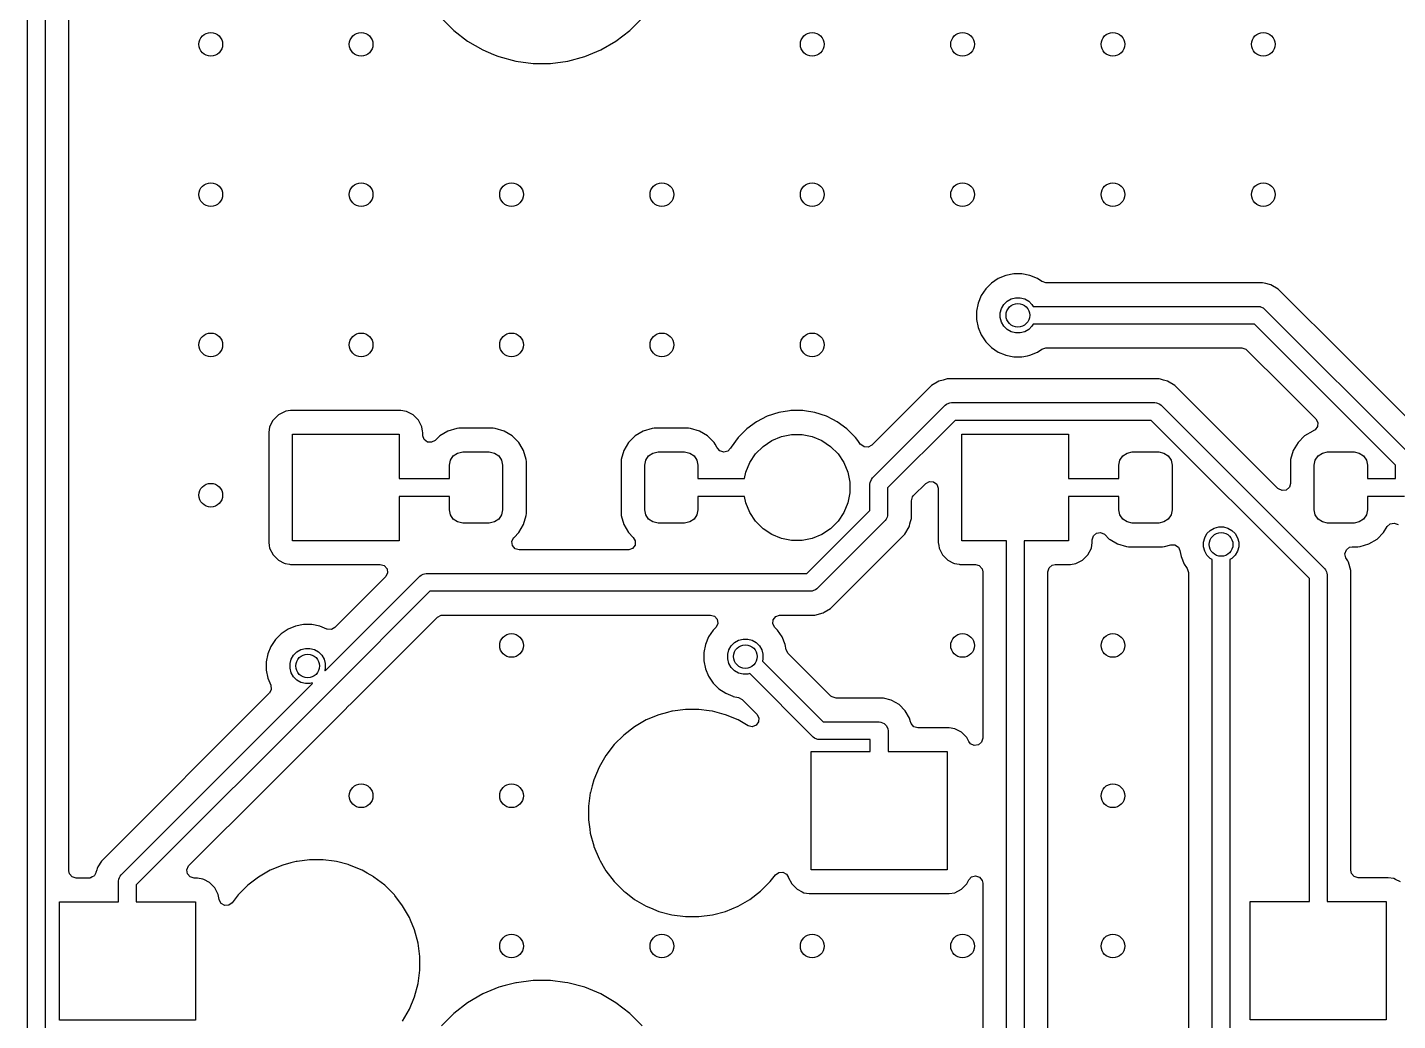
# Model space of a CAD drawing. Extents: x 2.6 to 14.2, y -9.4 to -3.8.
# Drawn here: x 12.661 to 13.573, y -5.68 to -5.019 of the extents above; entities that cross this region are included whole.
import ezdxf

# ---------------------------------------------------------------- set-up
doc = ezdxf.new("R2010")
doc.units = 0
doc.header["$MEASUREMENT"] = 0
doc.layers.add('BLACK', color=7, linetype='CONTINUOUS')

msp = doc.modelspace()

# ---------------------------------------------------------------- linework, layer by layer
at = {"layer": 'BLACK', "linetype": 'CONTINUOUS'}
for p, q in [((12.66126, -6.61559), (12.66126, -4.67457)), ((12.67307, -4.67701), (12.67307, -6.61314)), ((12.68883, -5.58046), (12.68883, -4.9131)), ((12.93661, -5.0132), (12.94482, -5.02141)), ((13.06191, -5.02141), (13.07013, -5.0132)), ((12.94482, -5.02141), (12.94483, -5.02141)), ((12.94483, -5.02141), (12.95404, -5.02848)), ((12.95404, -5.02848), (12.9641, -5.03429)), ((13.04264, -5.03429), (13.0527, -5.02848)), ((13.0527, -5.02848), (13.06191, -5.02141)), ((12.9641, -5.03429), (12.9641, -5.03429)), ((12.9641, -5.03429), (12.9641, -5.03429)), ((12.9641, -5.03429), (12.97118, -5.03722)), ((12.97118, -5.03722), (12.97409, -5.03843)), ((12.97409, -5.03843), (12.97483, -5.03873)), ((12.97483, -5.03873), (12.98605, -5.04174)), ((13.02069, -5.04174), (13.03191, -5.03873)), ((13.03191, -5.03873), (13.04264, -5.03429)), ((12.98605, -5.04174), (12.99756, -5.04326)), ((12.99756, -5.04326), (12.99756, -5.04326)), ((12.99756, -5.04326), (13.00918, -5.04326)), ((13.00918, -5.04326), (13.02069, -5.04174)), ((13.00918, -5.04326), (13.00918, -5.04326)), ((13.31198, -5.18433), (13.30696, -5.18641)), ((13.3173, -5.18327), (13.31198, -5.18433)), ((13.31198, -5.18433), (13.31198, -5.18433)), ((13.32274, -5.18327), (13.3173, -5.18327)), ((13.3173, -5.18327), (13.3173, -5.18327)), ((13.32806, -5.18433), (13.32274, -5.18327)), ((13.32274, -5.18327), (13.32274, -5.18327)), ((13.33308, -5.18641), (13.32806, -5.18433)), ((13.32806, -5.18433), (13.32806, -5.18433)), ((13.2986, -5.19327), (13.29558, -5.19778)), ((13.30244, -5.18942), (13.2986, -5.19327)), ((13.2986, -5.19327), (13.2986, -5.19327)), ((13.30696, -5.18641), (13.30244, -5.18942)), ((13.30244, -5.18942), (13.30244, -5.18942)), ((13.30696, -5.18641), (13.30696, -5.18641)), ((13.33599, -5.18835), (13.33308, -5.18641)), ((13.33308, -5.18641), (13.33308, -5.18641)), ((13.33607, -5.1884), (13.33599, -5.18835)), ((13.3387, -5.18917), (13.33607, -5.1884)), ((13.48275, -5.18917), (13.3387, -5.18917)), ((13.485, -5.18978), (13.48275, -5.18917)), ((13.48275, -5.18917), (13.48275, -5.18917)), ((13.48725, -5.19038), (13.485, -5.18978)), ((13.48826, -5.19065), (13.48725, -5.19038)), ((13.48725, -5.19038), (13.48725, -5.19038)), ((13.4932, -5.1935), (13.48826, -5.19065)), ((13.48826, -5.19065), (13.48826, -5.19065)), ((13.53936, -5.23966), (13.4932, -5.1935)), ((13.2935, -5.2028), (13.29244, -5.20813)), ((13.29558, -5.19778), (13.2935, -5.2028)), ((13.2935, -5.2028), (13.2935, -5.2028)), ((13.29558, -5.19778), (13.29558, -5.19778)), ((13.31065, -5.20366), (13.31283, -5.20148)), ((13.31283, -5.20148), (13.3155, -5.19993)), ((13.3155, -5.19993), (13.31848, -5.19914)), ((13.31848, -5.19914), (13.32156, -5.19914)), ((13.32156, -5.19914), (13.32454, -5.19993)), ((13.32454, -5.19993), (13.32721, -5.20148)), ((13.32721, -5.20148), (13.32939, -5.20366)), ((13.29244, -5.20813), (13.29244, -5.20813)), ((13.29244, -5.20813), (13.29244, -5.21356)), ((13.30831, -5.2093), (13.30911, -5.20633)), ((13.30831, -5.21239), (13.30831, -5.2093)), ((13.30911, -5.21537), (13.30831, -5.21239)), ((13.30911, -5.20633), (13.31065, -5.20366)), ((13.32939, -5.20366), (13.33013, -5.20494)), ((13.33013, -5.20494), (13.47989, -5.20494)), ((13.47989, -5.20494), (13.48105, -5.20505)), ((13.48105, -5.20505), (13.48128, -5.20515)), ((13.48128, -5.20515), (13.48317, -5.20594)), ((13.48317, -5.20594), (13.48407, -5.20667)), ((13.48407, -5.20667), (13.58131, -5.30391)), ((13.29244, -5.21356), (13.29244, -5.21356)), ((13.29244, -5.21356), (13.29244, -5.21356)), ((13.29244, -5.21356), (13.2935, -5.21889)), ((13.2935, -5.21889), (13.2935, -5.21889)), ((13.2935, -5.21889), (13.29558, -5.22391)), ((13.31065, -5.21804), (13.30911, -5.21537)), ((13.31283, -5.22022), (13.31065, -5.21804)), ((13.3155, -5.22176), (13.31283, -5.22022)), ((13.32721, -5.22022), (13.32454, -5.22176)), ((13.32939, -5.21804), (13.32721, -5.22022)), ((13.33013, -5.21675), (13.32939, -5.21804)), ((13.47745, -5.21675), (13.33013, -5.21675)), ((13.57122, -5.31053), (13.47745, -5.21675)), ((13.29558, -5.22391), (13.29558, -5.22391)), ((13.29558, -5.22391), (13.2986, -5.22843)), ((13.2986, -5.22843), (13.2986, -5.22843)), ((13.2986, -5.22843), (13.30244, -5.23227)), ((13.31848, -5.22256), (13.3155, -5.22176)), ((13.32156, -5.22256), (13.31848, -5.22256)), ((13.32454, -5.22176), (13.32156, -5.22256)), ((13.30244, -5.23227), (13.30244, -5.23227)), ((13.30244, -5.23227), (13.30696, -5.23529)), ((13.30696, -5.23529), (13.30696, -5.23529)), ((13.30696, -5.23529), (13.3116, -5.23721)), ((13.3116, -5.23721), (13.31198, -5.23737)), ((13.31198, -5.23737), (13.31198, -5.23737)), ((13.31198, -5.23737), (13.31198, -5.23737)), ((13.31198, -5.23737), (13.3173, -5.23843)), ((13.3173, -5.23843), (13.3173, -5.23843)), ((13.3173, -5.23843), (13.32274, -5.23843)), ((13.32274, -5.23843), (13.32632, -5.23771)), ((13.32632, -5.23771), (13.32806, -5.23737)), ((13.32806, -5.23737), (13.33308, -5.23529)), ((13.33308, -5.23529), (13.33599, -5.23334)), ((13.33599, -5.23334), (13.33862, -5.23252)), ((13.33862, -5.23252), (13.3387, -5.23252)), ((13.3387, -5.23252), (13.46889, -5.23252)), ((13.46889, -5.23252), (13.47153, -5.23329)), ((13.47153, -5.23329), (13.47235, -5.23395)), ((13.47235, -5.23395), (13.49762, -5.25922)), ((13.58264, -5.28294), (13.53936, -5.23966)), ((13.26259, -5.25754), (13.22283, -5.2973)), ((13.26753, -5.25469), (13.26259, -5.25754)), ((13.26259, -5.25754), (13.26259, -5.25754)), ((13.27025, -5.25396), (13.26753, -5.25469)), ((13.26753, -5.25469), (13.26753, -5.25469)), ((13.27304, -5.25321), (13.27025, -5.25396)), ((13.27025, -5.25396), (13.27025, -5.25396)), ((13.41396, -5.25321), (13.27304, -5.25321)), ((13.4148, -5.25343), (13.41396, -5.25321)), ((13.41675, -5.25396), (13.4148, -5.25343)), ((13.41947, -5.25469), (13.41675, -5.25396)), ((13.41675, -5.25396), (13.41675, -5.25396)), ((13.42441, -5.25754), (13.41947, -5.25469)), ((13.41947, -5.25469), (13.41947, -5.25469)), ((13.49299, -5.32611), (13.42441, -5.25754)), ((13.42441, -5.25754), (13.42441, -5.25754)), ((13.49762, -5.25922), (13.51815, -5.27975)), ((12.83263, -5.27481), (12.82818, -5.27708)), ((12.83313, -5.27473), (12.83263, -5.27481)), ((12.83632, -5.27422), (12.83313, -5.27473)), ((12.90967, -5.27422), (12.83632, -5.27422)), ((12.91336, -5.27481), (12.90967, -5.27422)), ((12.91469, -5.27549), (12.91336, -5.27481)), ((12.91781, -5.27708), (12.91469, -5.27549)), ((13.16101, -5.27549), (13.15334, -5.27798)), ((13.16801, -5.27438), (13.16101, -5.27549)), ((13.16897, -5.27422), (13.16801, -5.27438)), ((13.17703, -5.27422), (13.16897, -5.27422)), ((13.17811, -5.2744), (13.17703, -5.27422)), ((13.18499, -5.27549), (13.17811, -5.2744)), ((13.19265, -5.27798), (13.18499, -5.27549)), ((13.22332, -5.3191), (13.27172, -5.27071)), ((13.27172, -5.27071), (13.27261, -5.26997)), ((13.27261, -5.26997), (13.27418, -5.26932)), ((13.27418, -5.26932), (13.27474, -5.26909)), ((13.27474, -5.26909), (13.27589, -5.26898)), ((13.27589, -5.26898), (13.41111, -5.26898)), ((13.41111, -5.26898), (13.41226, -5.26909)), ((13.41226, -5.26909), (13.41282, -5.26932)), ((13.41282, -5.26932), (13.41439, -5.26997)), ((13.41439, -5.26997), (13.41528, -5.27071)), ((13.41528, -5.27071), (13.52394, -5.37936)), ((12.82238, -5.28506), (12.8218, -5.28875)), ((12.82454, -5.28083), (12.82238, -5.28506)), ((12.82465, -5.28061), (12.82454, -5.28083)), ((12.82818, -5.27708), (12.82465, -5.28061)), ((12.82465, -5.28061), (12.82465, -5.28061)), ((12.82465, -5.28061), (12.82465, -5.28061)), ((12.82818, -5.27708), (12.82818, -5.27708)), ((12.82818, -5.27708), (12.82818, -5.27708)), ((12.92134, -5.28061), (12.91781, -5.27708)), ((12.91781, -5.27708), (12.91781, -5.27708)), ((12.91781, -5.27708), (12.91781, -5.27708)), ((12.92361, -5.28506), (12.92134, -5.28061)), ((12.92134, -5.28061), (12.92134, -5.28061)), ((12.92134, -5.28061), (12.92134, -5.28061)), ((12.92406, -5.28788), (12.92361, -5.28506)), ((13.14616, -5.28163), (13.13964, -5.28637)), ((13.15334, -5.27798), (13.14616, -5.28163)), ((13.19695, -5.28017), (13.19265, -5.27798)), ((13.19983, -5.28163), (13.19695, -5.28017)), ((13.20635, -5.28637), (13.19983, -5.28163)), ((13.19983, -5.28163), (13.19983, -5.28163)), ((13.19983, -5.28163), (13.19983, -5.28163)), ((13.27834, -5.28079), (13.2334, -5.32573)), ((13.40866, -5.28079), (13.27834, -5.28079)), ((13.51385, -5.38598), (13.40866, -5.28079)), ((13.51927, -5.28491), (13.51762, -5.28711)), ((13.51815, -5.27975), (13.51947, -5.28217)), ((13.51947, -5.28217), (13.51927, -5.28491)), ((12.8218, -5.28875), (12.8218, -5.3621)), ((12.83756, -5.36086), (12.83756, -5.28999)), ((12.83756, -5.28999), (12.90843, -5.28999)), ((12.90843, -5.28999), (12.90843, -5.31952)), ((12.9242, -5.28875), (12.92406, -5.28788)), ((12.9242, -5.2906), (12.9242, -5.28875)), ((12.92421, -5.29095), (12.9242, -5.2906)), ((12.92517, -5.29353), (12.92421, -5.29095)), ((12.92737, -5.29518), (12.92517, -5.29353)), ((12.93253, -5.29406), (12.93012, -5.29537)), ((12.93554, -5.29105), (12.93253, -5.29406)), ((12.94089, -5.28788), (12.93554, -5.29105)), ((12.93554, -5.29105), (12.93554, -5.29105)), ((12.94687, -5.28615), (12.94089, -5.28788)), ((12.94089, -5.28788), (12.94089, -5.28788)), ((12.94826, -5.28604), (12.94687, -5.28615)), ((12.94827, -5.28604), (12.94826, -5.28604)), ((12.97096, -5.28604), (12.94827, -5.28604)), ((12.97235, -5.28615), (12.97096, -5.28604)), ((12.97833, -5.28788), (12.97235, -5.28615)), ((12.97235, -5.28615), (12.97235, -5.28615)), ((12.98368, -5.29105), (12.97833, -5.28788)), ((12.97833, -5.28788), (12.97833, -5.28788)), ((12.98808, -5.29545), (12.98368, -5.29105)), ((12.98368, -5.29105), (12.98368, -5.29105)), ((13.06546, -5.29105), (13.06106, -5.29545)), ((13.07082, -5.28788), (13.06546, -5.29105)), ((13.06546, -5.29105), (13.06546, -5.29105)), ((13.07679, -5.28615), (13.07082, -5.28788)), ((13.07082, -5.28788), (13.07082, -5.28788)), ((13.07819, -5.28604), (13.07679, -5.28615)), ((13.10088, -5.28604), (13.07819, -5.28604)), ((13.07819, -5.28604), (13.07819, -5.28604)), ((13.10227, -5.28615), (13.10088, -5.28604)), ((13.10825, -5.28788), (13.10227, -5.28615)), ((13.10227, -5.28615), (13.10227, -5.28615)), ((13.1136, -5.29105), (13.10825, -5.28788)), ((13.10825, -5.28788), (13.10825, -5.28788)), ((13.118, -5.29545), (13.1136, -5.29105)), ((13.1136, -5.29105), (13.1136, -5.29105)), ((13.13394, -5.29207), (13.12921, -5.29859)), ((13.13964, -5.28637), (13.13394, -5.29207)), ((13.15052, -5.29804), (13.15629, -5.29418)), ((13.15629, -5.29418), (13.16271, -5.29152)), ((13.16271, -5.29152), (13.16952, -5.29016)), ((13.16952, -5.29016), (13.17647, -5.29016)), ((13.17647, -5.29016), (13.18328, -5.29152)), ((13.18328, -5.29152), (13.1897, -5.29418)), ((13.1897, -5.29418), (13.19547, -5.29804)), ((13.21205, -5.29207), (13.20635, -5.28637)), ((13.21352, -5.2941), (13.21205, -5.29207)), ((13.21543, -5.29672), (13.21352, -5.2941)), ((13.28284, -5.36086), (13.28284, -5.28999)), ((13.28284, -5.28999), (13.3537, -5.28999)), ((13.3537, -5.28999), (13.3537, -5.31952)), ((13.51074, -5.29105), (13.50634, -5.29545)), ((13.51609, -5.28788), (13.51074, -5.29105)), ((13.51074, -5.29105), (13.51074, -5.29105)), ((13.51637, -5.28776), (13.51609, -5.28788)), ((13.51762, -5.28711), (13.51636, -5.28774)), ((13.51636, -5.28774), (13.51637, -5.28776)), ((12.93012, -5.29537), (12.92737, -5.29518)), ((12.94449, -5.3044), (12.94736, -5.30248)), ((12.94736, -5.30248), (12.95075, -5.3018)), ((12.95075, -5.3018), (12.96847, -5.3018)), ((12.96847, -5.3018), (12.97186, -5.30248)), ((12.97186, -5.30248), (12.97473, -5.3044)), ((12.98878, -5.29663), (12.98808, -5.29545)), ((12.98808, -5.29545), (12.98808, -5.29545)), ((12.99125, -5.3008), (12.98878, -5.29663)), ((12.99298, -5.30678), (12.99125, -5.3008)), ((13.05789, -5.3008), (13.05616, -5.30678)), ((13.06106, -5.29545), (13.05789, -5.3008)), ((13.05789, -5.3008), (13.05789, -5.3008)), ((13.06106, -5.29545), (13.06106, -5.29545)), ((13.07441, -5.3044), (13.07728, -5.30248)), ((13.07728, -5.30248), (13.08067, -5.3018)), ((13.08067, -5.3018), (13.09839, -5.3018)), ((13.09839, -5.3018), (13.10178, -5.30248)), ((13.10178, -5.30248), (13.10465, -5.3044)), ((13.1187, -5.29663), (13.118, -5.29545)), ((13.118, -5.29545), (13.118, -5.29545)), ((13.11986, -5.29859), (13.1187, -5.29663)), ((13.12036, -5.29943), (13.11986, -5.29859)), ((13.12175, -5.30094), (13.12036, -5.29943)), ((13.12435, -5.30183), (13.12175, -5.30094)), ((13.12702, -5.30117), (13.12435, -5.30183)), ((13.12891, -5.29917), (13.12702, -5.30117)), ((13.12921, -5.29859), (13.12891, -5.29917)), ((13.14175, -5.30872), (13.14561, -5.30295)), ((13.14561, -5.30295), (13.15052, -5.29804)), ((13.19547, -5.29804), (13.20039, -5.30295)), ((13.20039, -5.30295), (13.20425, -5.30872)), ((13.21547, -5.29677), (13.21543, -5.29672)), ((13.21767, -5.29842), (13.21547, -5.29677)), ((13.22041, -5.29862), (13.21767, -5.29842)), ((13.22283, -5.2973), (13.22041, -5.29862)), ((13.38976, -5.3044), (13.39264, -5.30248)), ((13.39264, -5.30248), (13.39603, -5.3018)), ((13.39603, -5.3018), (13.41374, -5.3018)), ((13.41374, -5.3018), (13.41713, -5.30248)), ((13.41713, -5.30248), (13.42001, -5.3044)), ((13.50317, -5.3008), (13.50143, -5.30678)), ((13.50634, -5.29545), (13.50317, -5.3008)), ((13.50317, -5.3008), (13.50317, -5.3008)), ((13.50634, -5.29545), (13.50634, -5.29545)), ((13.51969, -5.3044), (13.52256, -5.30248)), ((13.52256, -5.30248), (13.52595, -5.3018)), ((13.52595, -5.3018), (13.54367, -5.3018)), ((13.54367, -5.3018), (13.54706, -5.30248)), ((13.54706, -5.30248), (13.54993, -5.3044)), ((12.94189, -5.31066), (12.94257, -5.30727)), ((12.94189, -5.31952), (12.94189, -5.31066)), ((12.94257, -5.30727), (12.94449, -5.3044)), ((12.97473, -5.3044), (12.97665, -5.30727)), ((12.97665, -5.30727), (12.97733, -5.31066)), ((12.97733, -5.31066), (12.97733, -5.34019)), ((12.99309, -5.30817), (12.99298, -5.30678)), ((12.99309, -5.34268), (12.99309, -5.30817)), ((13.05616, -5.30678), (13.05605, -5.30817)), ((13.05605, -5.30817), (13.05605, -5.34268)), ((13.05616, -5.30678), (13.05616, -5.30678)), ((13.07181, -5.31066), (13.07249, -5.30727)), ((13.07181, -5.34019), (13.07181, -5.31066)), ((13.07249, -5.30727), (13.07441, -5.3044)), ((13.10465, -5.3044), (13.10657, -5.30727)), ((13.10657, -5.30727), (13.10725, -5.31066)), ((13.10725, -5.31066), (13.10725, -5.31952)), ((13.13909, -5.31514), (13.14175, -5.30872)), ((13.20425, -5.30872), (13.2069, -5.31514)), ((13.38717, -5.31066), (13.38784, -5.30727)), ((13.38717, -5.31952), (13.38717, -5.31066)), ((13.38784, -5.30727), (13.38976, -5.3044)), ((13.42001, -5.3044), (13.42193, -5.30727)), ((13.42193, -5.30727), (13.4226, -5.31066)), ((13.4226, -5.31066), (13.4226, -5.34019)), ((13.50143, -5.30678), (13.50132, -5.30817)), ((13.50132, -5.30817), (13.50132, -5.32266)), ((13.50143, -5.30678), (13.50143, -5.30678)), ((13.51709, -5.31066), (13.51776, -5.30727)), ((13.51709, -5.34019), (13.51709, -5.31066)), ((13.51776, -5.30727), (13.51969, -5.3044)), ((13.54993, -5.3044), (13.55185, -5.30727)), ((13.55185, -5.30727), (13.55252, -5.31066)), ((13.55252, -5.31066), (13.55252, -5.31952)), ((13.57122, -5.31952), (13.57122, -5.31053)), ((12.90843, -5.31952), (12.94189, -5.31952)), ((13.10725, -5.31952), (13.13822, -5.31952)), ((13.13822, -5.31952), (13.13909, -5.31514)), ((13.2069, -5.31514), (13.20826, -5.32195)), ((13.20826, -5.32195), (13.20826, -5.3289)), ((13.2217, -5.32213), (13.22257, -5.32004)), ((13.22257, -5.32004), (13.22259, -5.32)), ((13.22259, -5.32), (13.22332, -5.3191)), ((13.25874, -5.32269), (13.26115, -5.32137)), ((13.26115, -5.32137), (13.2639, -5.32157)), ((13.2639, -5.32157), (13.2661, -5.32322)), ((13.3537, -5.31952), (13.38717, -5.31952)), ((13.55252, -5.31952), (13.57122, -5.31952)), ((13.20826, -5.3289), (13.2069, -5.33571)), ((13.22159, -5.32328), (13.2217, -5.32213)), ((13.22159, -5.34074), (13.22159, -5.32328)), ((13.2334, -5.32573), (13.2334, -5.34319)), ((13.24994, -5.33164), (13.2506, -5.33083)), ((13.2506, -5.33083), (13.25874, -5.32269)), ((13.2661, -5.32322), (13.26706, -5.32579)), ((13.26706, -5.32579), (13.26707, -5.32614)), ((13.26707, -5.32614), (13.26707, -5.3621)), ((13.49324, -5.32635), (13.49299, -5.32611)), ((13.49575, -5.32749), (13.49324, -5.32635)), ((13.49847, -5.3271), (13.49575, -5.32749)), ((13.50055, -5.3253), (13.49847, -5.3271)), ((13.50132, -5.32266), (13.50055, -5.3253)), ((12.91237, -5.33133), (12.90843, -5.33133)), ((12.90843, -5.33133), (12.90843, -5.36086)), ((12.94189, -5.33133), (12.91237, -5.33133)), ((12.94189, -5.34019), (12.94189, -5.33133)), ((13.13185, -5.33133), (13.10725, -5.33133)), ((13.10725, -5.33133), (13.10725, -5.34019)), ((13.13822, -5.33133), (13.13185, -5.33133)), ((13.13909, -5.33571), (13.13822, -5.33133)), ((13.14175, -5.34213), (13.13909, -5.33571)), ((13.2069, -5.33571), (13.20425, -5.34213)), ((13.24917, -5.33428), (13.24994, -5.33164)), ((13.24917, -5.34604), (13.24917, -5.33428)), ((13.35764, -5.33133), (13.3537, -5.33133)), ((13.3537, -5.33133), (13.3537, -5.36086)), ((13.38717, -5.33133), (13.35764, -5.33133)), ((13.38717, -5.34019), (13.38717, -5.33133)), ((13.57713, -5.33133), (13.55252, -5.33133)), ((13.55252, -5.33133), (13.55252, -5.34019)), ((12.94257, -5.34358), (12.94189, -5.34019)), ((12.94449, -5.34645), (12.94257, -5.34358)), ((12.94736, -5.34837), (12.94449, -5.34645)), ((12.95075, -5.34905), (12.94736, -5.34837)), ((12.96847, -5.34905), (12.95075, -5.34905)), ((12.97186, -5.34837), (12.96847, -5.34905)), ((12.97473, -5.34645), (12.97186, -5.34837)), ((12.97665, -5.34358), (12.97473, -5.34645)), ((12.97733, -5.34019), (12.97665, -5.34358)), ((12.99125, -5.35005), (12.99298, -5.34407)), ((12.99298, -5.34407), (12.99309, -5.34268)), ((13.05605, -5.34268), (13.05605, -5.34268)), ((13.05605, -5.34268), (13.05616, -5.34407)), ((13.05616, -5.34407), (13.05789, -5.35005)), ((13.07249, -5.34358), (13.07181, -5.34019)), ((13.07441, -5.34645), (13.07249, -5.34358)), ((13.07728, -5.34837), (13.07441, -5.34645)), ((13.08067, -5.34905), (13.07728, -5.34837)), ((13.09839, -5.34905), (13.08067, -5.34905)), ((13.10178, -5.34837), (13.09839, -5.34905)), ((13.10465, -5.34645), (13.10178, -5.34837)), ((13.10657, -5.34358), (13.10465, -5.34645)), ((13.10725, -5.34019), (13.10657, -5.34358)), ((13.14561, -5.3479), (13.14175, -5.34213)), ((13.15052, -5.35282), (13.14561, -5.3479)), ((13.17964, -5.38269), (13.22159, -5.34074)), ((13.23167, -5.34736), (13.18626, -5.39277)), ((13.20039, -5.3479), (13.19547, -5.35282)), ((13.20425, -5.34213), (13.20039, -5.3479)), ((13.23241, -5.34647), (13.23167, -5.34736)), ((13.23298, -5.34508), (13.23241, -5.34647)), ((13.23329, -5.34434), (13.23298, -5.34508)), ((13.2334, -5.34319), (13.23329, -5.34434)), ((13.2482, -5.34967), (13.24861, -5.34812)), ((13.24861, -5.34812), (13.24917, -5.34604)), ((13.38784, -5.34358), (13.38717, -5.34019)), ((13.38976, -5.34645), (13.38784, -5.34358)), ((13.39264, -5.34837), (13.38976, -5.34645)), ((13.39603, -5.34905), (13.39264, -5.34837)), ((13.41374, -5.34905), (13.39603, -5.34905)), ((13.41713, -5.34837), (13.41374, -5.34905)), ((13.42001, -5.34645), (13.41713, -5.34837)), ((13.42193, -5.34358), (13.42001, -5.34645)), ((13.4226, -5.34019), (13.42193, -5.34358)), ((13.51776, -5.34358), (13.51709, -5.34019)), ((13.51969, -5.34645), (13.51776, -5.34358)), ((13.52256, -5.34837), (13.51969, -5.34645)), ((13.52595, -5.34905), (13.52256, -5.34837)), ((13.54367, -5.34905), (13.52595, -5.34905)), ((13.54706, -5.34837), (13.54367, -5.34905)), ((13.54993, -5.34645), (13.54706, -5.34837)), ((13.55185, -5.34358), (13.54993, -5.34645)), ((13.55252, -5.34019), (13.55185, -5.34358)), ((13.56765, -5.34954), (13.57035, -5.34905)), ((13.57035, -5.34905), (13.5729, -5.3501)), ((12.98489, -5.35859), (12.98808, -5.3554)), ((12.98808, -5.3554), (12.99125, -5.35005)), ((12.98808, -5.3554), (12.98808, -5.3554)), ((13.05789, -5.35005), (13.05789, -5.35005)), ((13.05789, -5.35005), (13.06106, -5.3554)), ((13.06106, -5.3554), (13.06106, -5.3554)), ((13.06106, -5.3554), (13.06425, -5.35859)), ((13.15629, -5.35667), (13.15052, -5.35282)), ((13.16271, -5.35933), (13.15629, -5.35667)), ((13.1897, -5.35667), (13.18328, -5.35933)), ((13.19547, -5.35282), (13.1897, -5.35667)), ((13.19539, -5.40594), (13.24484, -5.3565)), ((13.24484, -5.3565), (13.24769, -5.35155)), ((13.24769, -5.35155), (13.24784, -5.35101)), ((13.24784, -5.35101), (13.2482, -5.34967)), ((13.36947, -5.36025), (13.37025, -5.35761)), ((13.37025, -5.35761), (13.37233, -5.35581)), ((13.37233, -5.35581), (13.37505, -5.35541)), ((13.37505, -5.35541), (13.37755, -5.35656)), ((13.37755, -5.35656), (13.37781, -5.35679)), ((13.37781, -5.35679), (13.38081, -5.3598)), ((13.44424, -5.35881), (13.44578, -5.35614)), ((13.44578, -5.35614), (13.44796, -5.35396)), ((13.44796, -5.35396), (13.45063, -5.35242)), ((13.45063, -5.35242), (13.45361, -5.35162)), ((13.45361, -5.35162), (13.4567, -5.35162)), ((13.4567, -5.35162), (13.45967, -5.35242)), ((13.45967, -5.35242), (13.46234, -5.35396)), ((13.46234, -5.35396), (13.46452, -5.35614)), ((13.46452, -5.35614), (13.46607, -5.35881)), ((13.55888, -5.3598), (13.56328, -5.3554)), ((13.56328, -5.3554), (13.56564, -5.35142)), ((13.56564, -5.35142), (13.56765, -5.34954)), ((12.8218, -5.3621), (12.82209, -5.36399)), ((12.82209, -5.36399), (12.82238, -5.36579)), ((12.82238, -5.36579), (12.82465, -5.37024)), ((12.90843, -5.36086), (12.83756, -5.36086)), ((12.98351, -5.36135), (12.98466, -5.35885)), ((12.9839, -5.36407), (12.98351, -5.36135)), ((12.98571, -5.36615), (12.9839, -5.36407)), ((12.98466, -5.35885), (12.98489, -5.35859)), ((12.98834, -5.36693), (12.98571, -5.36615)), ((13.0608, -5.36693), (12.98834, -5.36693)), ((13.06115, -5.36691), (13.0608, -5.36693)), ((13.06372, -5.36595), (13.06115, -5.36691)), ((13.06537, -5.36375), (13.06372, -5.36595)), ((13.06425, -5.35859), (13.06557, -5.36101)), ((13.06557, -5.36101), (13.06537, -5.36375)), ((13.16952, -5.36069), (13.16271, -5.35933)), ((13.17647, -5.36069), (13.16952, -5.36069)), ((13.18328, -5.35933), (13.17647, -5.36069)), ((13.26707, -5.3621), (13.26737, -5.36399)), ((13.26737, -5.36399), (13.26766, -5.36579)), ((13.26766, -5.36579), (13.26992, -5.37024)), ((13.31237, -5.36086), (13.28284, -5.36086)), ((13.31237, -5.91722), (13.31237, -5.36086)), ((13.3537, -5.36086), (13.32418, -5.36086)), ((13.32418, -5.36086), (13.32418, -5.91967)), ((13.36662, -5.37024), (13.36889, -5.36579)), ((13.36889, -5.36579), (13.36947, -5.3621)), ((13.36889, -5.36579), (13.36889, -5.36579)), ((13.36889, -5.36579), (13.36889, -5.36579)), ((13.36947, -5.3621), (13.36947, -5.36025)), ((13.38081, -5.3598), (13.38081, -5.3598)), ((13.38081, -5.3598), (13.38138, -5.36013)), ((13.38138, -5.36013), (13.38617, -5.36297)), ((13.38617, -5.36297), (13.39214, -5.36471)), ((13.39214, -5.36471), (13.39354, -5.36481)), ((13.39354, -5.36481), (13.41623, -5.36481)), ((13.41623, -5.36481), (13.41763, -5.36471)), ((13.41763, -5.36471), (13.42167, -5.36353)), ((13.42167, -5.36353), (13.42442, -5.36354)), ((13.42442, -5.36354), (13.42673, -5.36503)), ((13.42673, -5.36503), (13.42782, -5.36727)), ((13.42782, -5.36727), (13.42863, -5.37137)), ((13.44344, -5.36179), (13.44424, -5.35881)), ((13.44344, -5.36487), (13.44344, -5.36179)), ((13.44424, -5.36785), (13.44344, -5.36487)), ((13.46607, -5.35881), (13.46686, -5.36179)), ((13.46686, -5.36487), (13.46607, -5.36785)), ((13.46686, -5.36179), (13.46686, -5.36487)), ((13.53756, -5.36946), (13.53846, -5.36687)), ((13.53846, -5.36687), (13.54062, -5.36516)), ((13.54062, -5.36516), (13.54243, -5.36481)), ((13.54243, -5.36481), (13.54615, -5.36481)), ((13.54615, -5.36481), (13.54755, -5.36471)), ((13.54615, -5.36481), (13.54615, -5.36481)), ((13.54755, -5.36471), (13.55352, -5.36297)), ((13.55352, -5.36297), (13.55888, -5.3598)), ((12.82465, -5.37024), (12.82465, -5.37024)), ((12.82465, -5.37024), (12.82465, -5.37024)), ((12.82465, -5.37024), (12.82818, -5.37377)), ((12.82818, -5.37377), (12.82818, -5.37377)), ((12.82818, -5.37377), (12.82818, -5.37377)), ((12.82818, -5.37377), (12.83201, -5.37573)), ((12.83201, -5.37573), (12.83263, -5.37604)), ((12.83263, -5.37604), (12.83563, -5.37652)), ((12.83563, -5.37652), (12.83615, -5.3766)), ((12.83615, -5.3766), (12.83632, -5.37663)), ((12.83632, -5.37663), (12.83632, -5.37663)), ((12.83632, -5.37663), (12.89598, -5.37663)), ((12.89598, -5.37663), (12.89862, -5.3774)), ((13.26992, -5.37024), (13.26992, -5.37024)), ((13.26992, -5.37024), (13.26992, -5.37024)), ((13.26992, -5.37024), (13.27345, -5.37377)), ((13.27345, -5.37377), (13.27345, -5.37377)), ((13.27345, -5.37377), (13.27346, -5.37377)), ((13.27346, -5.37377), (13.27729, -5.37573)), ((13.27729, -5.37573), (13.27791, -5.37604)), ((13.27791, -5.37604), (13.2809, -5.37652)), ((13.2809, -5.37652), (13.28143, -5.3766)), ((13.28143, -5.3766), (13.2816, -5.37663)), ((13.2816, -5.37663), (13.2816, -5.37663)), ((13.2816, -5.37663), (13.29172, -5.37663)), ((13.29172, -5.37663), (13.29436, -5.3774)), ((13.3428, -5.37707), (13.34483, -5.37663)), ((13.34483, -5.37663), (13.35495, -5.37663)), ((13.35495, -5.37663), (13.35864, -5.37604)), ((13.35495, -5.37663), (13.35495, -5.37663)), ((13.35864, -5.37604), (13.36309, -5.37377)), ((13.36309, -5.37377), (13.36662, -5.37024)), ((13.42863, -5.37137), (13.42863, -5.37138)), ((13.42863, -5.37138), (13.43071, -5.37639)), ((13.43071, -5.37639), (13.43071, -5.37639)), ((13.43071, -5.37639), (13.43071, -5.37639)), ((13.43071, -5.37639), (13.43215, -5.37855)), ((13.44578, -5.37052), (13.44424, -5.36785)), ((13.44796, -5.3727), (13.44578, -5.37052)), ((13.44925, -5.37344), (13.44796, -5.3727)), ((13.44925, -6.10791), (13.44925, -5.37344)), ((13.46234, -5.3727), (13.46106, -5.37344)), ((13.46106, -5.37344), (13.46106, -6.10692)), ((13.46452, -5.37052), (13.46234, -5.3727)), ((13.46607, -5.36785), (13.46452, -5.37052)), ((13.53821, -5.37214), (13.53756, -5.36946)), ((13.53939, -5.37419), (13.53821, -5.37214)), ((13.53996, -5.37517), (13.53939, -5.37419)), ((13.54143, -5.38068), (13.53996, -5.37517)), ((12.85926, -5.44743), (12.92227, -5.38442)), ((12.89943, -5.38496), (12.86581, -5.41858)), ((12.89862, -5.3774), (12.90042, -5.37948)), ((12.89967, -5.3847), (12.89943, -5.38496)), ((12.90081, -5.3822), (12.89967, -5.3847)), ((12.90042, -5.37948), (12.90081, -5.3822)), ((12.92227, -5.38442), (12.92316, -5.38369)), ((12.92316, -5.38369), (12.92447, -5.38315)), ((12.92447, -5.38315), (12.92529, -5.38281)), ((12.92529, -5.38281), (12.92644, -5.38269)), ((12.92644, -5.38269), (13.17964, -5.38269)), ((13.29436, -5.3774), (13.29616, -5.37948)), ((13.29616, -5.37948), (13.2966, -5.38151)), ((13.2966, -5.38151), (13.2966, -5.49225)), ((13.33994, -5.38151), (13.34072, -5.37887)), ((13.33994, -5.92252), (13.33994, -5.38151)), ((13.34072, -5.37887), (13.3428, -5.37707)), ((13.43215, -5.37855), (13.43266, -5.3793)), ((13.43266, -5.3793), (13.43348, -5.38193)), ((13.43348, -5.38193), (13.43348, -5.38202)), ((13.43348, -5.38202), (13.43348, -6.09927)), ((13.52394, -5.37936), (13.52467, -5.38025)), ((13.52467, -5.38025), (13.52516, -5.38143)), ((13.52516, -5.38143), (13.52555, -5.38238)), ((13.52555, -5.38238), (13.52567, -5.38354)), ((13.52567, -5.38354), (13.52567, -5.6008)), ((13.54143, -5.58015), (13.54143, -5.38068)), ((13.54143, -5.38068), (13.54143, -5.38068)), ((12.92889, -5.3945), (12.86344, -5.45996)), ((13.18209, -5.3945), (12.92889, -5.3945)), ((13.18324, -5.39439), (13.18209, -5.3945)), ((13.18412, -5.39403), (13.18324, -5.39439)), ((13.18537, -5.39351), (13.18412, -5.39403)), ((13.18626, -5.39277), (13.18537, -5.39351)), ((13.51385, -5.6008), (13.51385, -5.38598)), ((12.87661, -5.46909), (12.93399, -5.4117)), ((12.93399, -5.4117), (12.93641, -5.41038)), ((12.93641, -5.41038), (12.93744, -5.41027)), ((12.93744, -5.41027), (13.11565, -5.41027)), ((13.11565, -5.41027), (13.11829, -5.41105)), ((13.11829, -5.41105), (13.12009, -5.41313)), ((13.15731, -5.41345), (13.15896, -5.41125)), ((13.15896, -5.41125), (13.16153, -5.41028)), ((13.16153, -5.41028), (13.16188, -5.41027)), ((13.16188, -5.41027), (13.18494, -5.41027)), ((13.18494, -5.41027), (13.19045, -5.40879)), ((13.18494, -5.41027), (13.18494, -5.41027)), ((13.18494, -5.41027), (13.18494, -5.41027)), ((13.19045, -5.40879), (13.19117, -5.40838)), ((13.19117, -5.40838), (13.19539, -5.40594)), ((12.83459, -5.41974), (12.83008, -5.42276)), ((12.83961, -5.41766), (12.83459, -5.41974)), ((12.83459, -5.41974), (12.83459, -5.41974)), ((12.84494, -5.4166), (12.83961, -5.41766)), ((12.83961, -5.41766), (12.83961, -5.41766)), ((12.85037, -5.4166), (12.84494, -5.4166)), ((12.84494, -5.4166), (12.84494, -5.4166)), ((12.8557, -5.41766), (12.85037, -5.4166)), ((12.85037, -5.4166), (12.85037, -5.4166)), ((12.86049, -5.41964), (12.8557, -5.41766)), ((12.8557, -5.41766), (12.8557, -5.41766)), ((12.86065, -5.41971), (12.86049, -5.41964)), ((12.8634, -5.4199), (12.86065, -5.41971)), ((12.86581, -5.41858), (12.8634, -5.4199)), ((13.11735, -5.42036), (13.11433, -5.42488)), ((13.1191, -5.41861), (13.11735, -5.42036)), ((13.11735, -5.42036), (13.11735, -5.42036)), ((13.11934, -5.41835), (13.1191, -5.41861)), ((13.12049, -5.41585), (13.11934, -5.41835)), ((13.12009, -5.41313), (13.12049, -5.41585)), ((13.15711, -5.41619), (13.15731, -5.41345)), ((13.15843, -5.41861), (13.15711, -5.41619)), ((13.16019, -5.42036), (13.15843, -5.41861)), ((13.16321, -5.42488), (13.16019, -5.42036)), ((13.16019, -5.42036), (13.16019, -5.42036)), ((12.82322, -5.43111), (12.82114, -5.43613)), ((12.82624, -5.4266), (12.82322, -5.43111)), ((12.82322, -5.43111), (12.82322, -5.43111)), ((12.83008, -5.42276), (12.82624, -5.4266)), ((12.82624, -5.4266), (12.82624, -5.4266)), ((12.83008, -5.42276), (12.83008, -5.42276)), ((13.11225, -5.4299), (13.11119, -5.43523)), ((13.11433, -5.42488), (13.11225, -5.4299)), ((13.11225, -5.4299), (13.11225, -5.4299)), ((13.11433, -5.42488), (13.11433, -5.42488)), ((13.12786, -5.43342), (13.1294, -5.43075)), ((13.1294, -5.43075), (13.13158, -5.42857)), ((13.13158, -5.42857), (13.13425, -5.42703)), ((13.13425, -5.42703), (13.13723, -5.42623)), ((13.13723, -5.42623), (13.14031, -5.42623)), ((13.14031, -5.42623), (13.14329, -5.42703)), ((13.14329, -5.42703), (13.14596, -5.42857)), ((13.14596, -5.42857), (13.14814, -5.43075)), ((13.14814, -5.43075), (13.14968, -5.43342)), ((13.16529, -5.4299), (13.16321, -5.42488)), ((13.16321, -5.42488), (13.16321, -5.42488)), ((13.16597, -5.43334), (13.16529, -5.4299)), ((13.16529, -5.4299), (13.16529, -5.4299)), ((12.82114, -5.43613), (12.82008, -5.44146)), ((12.82114, -5.43613), (12.82114, -5.43613)), ((12.83595, -5.44264), (12.83675, -5.43966)), ((12.83675, -5.43966), (12.83829, -5.43699)), ((12.83829, -5.43699), (12.84047, -5.43481)), ((12.84047, -5.43481), (12.84314, -5.43327)), ((12.84314, -5.43327), (12.84612, -5.43247)), ((12.84612, -5.43247), (12.8492, -5.43247)), ((12.8492, -5.43247), (12.85218, -5.43327)), ((12.85218, -5.43327), (12.85485, -5.43481)), ((12.85485, -5.43481), (12.85703, -5.43699)), ((12.85703, -5.43699), (12.85857, -5.43966)), ((12.85857, -5.43966), (12.85937, -5.44264)), ((13.11119, -5.43523), (13.11119, -5.43523)), ((13.11119, -5.43523), (13.11119, -5.44066)), ((13.12706, -5.4364), (13.12786, -5.43342)), ((13.12706, -5.43949), (13.12706, -5.4364)), ((13.12786, -5.44246), (13.12706, -5.43949)), ((13.14968, -5.43342), (13.15048, -5.4364)), ((13.15048, -5.43949), (13.15009, -5.44092)), ((13.15048, -5.4364), (13.15048, -5.43949)), ((13.16599, -5.43342), (13.16597, -5.43334)), ((13.16731, -5.43583), (13.16599, -5.43342)), ((13.19563, -5.46416), (13.16731, -5.43583)), ((12.82008, -5.44146), (12.82008, -5.44146)), ((12.82008, -5.44146), (12.82008, -5.44689)), ((12.82008, -5.44689), (12.82008, -5.44689)), ((12.82008, -5.44689), (12.82008, -5.44689)), ((12.82008, -5.44689), (12.82114, -5.45222)), ((12.83595, -5.44572), (12.83595, -5.44264)), ((12.83675, -5.4487), (12.83595, -5.44572)), ((12.83829, -5.45137), (12.83675, -5.4487)), ((12.85937, -5.44572), (12.85898, -5.44715)), ((12.85898, -5.44715), (12.85926, -5.44743)), ((12.85937, -5.44264), (12.85937, -5.44572)), ((13.11119, -5.44066), (13.11119, -5.44066)), ((13.11119, -5.44066), (13.11119, -5.44066)), ((13.11119, -5.44066), (13.11225, -5.44599)), ((13.11225, -5.44599), (13.11225, -5.44599)), ((13.11225, -5.44599), (13.11433, -5.45101)), ((13.1294, -5.44513), (13.12786, -5.44246)), ((13.13158, -5.44732), (13.1294, -5.44513)), ((13.13425, -5.44886), (13.13158, -5.44732)), ((13.13723, -5.44965), (13.13425, -5.44886)), ((13.14174, -5.44927), (13.14031, -5.44965)), ((13.18391, -5.49144), (13.14174, -5.44927)), ((13.15009, -5.44092), (13.19053, -5.48136)), ((12.7236, -5.58309), (12.85091, -5.45578)), ((12.82114, -5.45222), (12.82114, -5.45222)), ((12.82114, -5.45222), (12.82312, -5.45701)), ((12.82312, -5.45701), (12.82342, -5.45974)), ((12.84047, -5.45355), (12.83829, -5.45137)), ((12.84314, -5.45509), (12.84047, -5.45355)), ((12.84612, -5.45589), (12.84314, -5.45509)), ((12.8492, -5.45589), (12.84612, -5.45589)), ((12.85063, -5.4555), (12.8492, -5.45589)), ((12.85091, -5.45578), (12.85063, -5.4555)), ((13.11433, -5.45101), (13.11433, -5.45101)), ((13.11433, -5.45101), (13.11735, -5.45553)), ((13.11735, -5.45553), (13.11735, -5.45553)), ((13.11735, -5.45553), (13.12119, -5.45937)), ((13.14031, -5.44965), (13.13723, -5.44965)), ((12.82206, -5.46233), (12.71044, -5.57396)), ((12.86344, -5.45996), (12.73369, -5.58971)), ((12.82218, -5.4622), (12.82206, -5.46233)), ((12.82342, -5.45974), (12.82218, -5.4622)), ((13.12119, -5.45937), (13.12119, -5.45937)), ((13.12119, -5.45937), (13.1257, -5.46238)), ((13.1257, -5.46238), (13.1257, -5.46238)), ((13.1257, -5.46238), (13.13038, -5.46432)), ((13.13038, -5.46432), (13.13072, -5.46446)), ((13.13072, -5.46446), (13.13416, -5.46515)), ((13.13416, -5.46515), (13.13659, -5.46642)), ((13.13659, -5.46642), (13.13665, -5.46648)), ((13.13665, -5.46648), (13.14642, -5.47625)), ((13.19645, -5.46482), (13.19563, -5.46416)), ((13.19909, -5.46559), (13.19645, -5.46482)), ((13.23063, -5.46559), (13.19909, -5.46559)), ((13.23569, -5.46695), (13.23063, -5.46559)), ((13.23063, -5.46559), (13.23063, -5.46559)), ((13.23615, -5.46707), (13.23569, -5.46695)), ((13.24109, -5.46992), (13.23615, -5.46707)), ((13.23615, -5.46707), (13.23615, -5.46707)), ((12.82044, -5.52525), (12.87257, -5.47312)), ((12.87257, -5.47312), (12.87447, -5.47122)), ((12.87257, -5.47312), (12.87257, -5.47312)), ((12.87447, -5.47122), (12.87661, -5.46909)), ((13.08117, -5.47666), (13.07282, -5.48011)), ((13.08694, -5.47511), (13.08117, -5.47666)), ((13.0899, -5.47432), (13.08694, -5.47511)), ((13.09033, -5.47426), (13.0899, -5.47432)), ((13.09885, -5.47314), (13.09033, -5.47426)), ((13.10789, -5.47314), (13.09885, -5.47314)), ((13.09885, -5.47314), (13.09885, -5.47314)), ((13.11468, -5.47403), (13.10789, -5.47314)), ((13.10789, -5.47314), (13.10789, -5.47314)), ((13.11684, -5.47432), (13.11468, -5.47403)), ((13.1247, -5.47642), (13.11684, -5.47432)), ((13.12557, -5.47666), (13.1247, -5.47642)), ((13.13392, -5.48011), (13.12557, -5.47666)), ((13.14642, -5.47625), (13.14774, -5.47866)), ((13.24512, -5.47396), (13.24109, -5.46992)), ((13.24109, -5.46992), (13.24109, -5.46992)), ((13.24797, -5.47889), (13.24512, -5.47396)), ((13.24512, -5.47396), (13.24512, -5.47396)), ((13.065, -5.48463), (13.05783, -5.49013)), ((13.07282, -5.48011), (13.065, -5.48463)), ((13.07282, -5.48011), (13.07282, -5.48011)), ((13.14053, -5.48393), (13.13392, -5.48011)), ((13.13392, -5.48011), (13.13392, -5.48011)), ((13.14063, -5.48399), (13.14053, -5.48393)), ((13.14332, -5.48457), (13.14063, -5.48399)), ((13.1459, -5.48361), (13.14332, -5.48457)), ((13.14755, -5.48141), (13.1459, -5.48361)), ((13.14774, -5.47866), (13.14755, -5.48141)), ((13.19053, -5.48136), (13.22778, -5.48136)), ((13.22778, -5.48136), (13.22893, -5.48147)), ((13.22893, -5.48147), (13.23106, -5.48235)), ((13.23106, -5.48235), (13.23269, -5.48398)), ((13.23269, -5.48398), (13.23357, -5.48611)), ((13.24798, -5.4789), (13.24797, -5.47889)), ((13.24865, -5.48142), (13.24798, -5.4789)), ((13.24873, -5.48172), (13.24865, -5.48142)), ((13.24901, -5.48249), (13.24873, -5.48172)), ((13.25081, -5.48457), (13.24901, -5.48249)), ((13.25345, -5.48534), (13.25081, -5.48457)), ((13.2743, -5.48534), (13.25345, -5.48534)), ((13.27799, -5.48593), (13.2743, -5.48534)), ((13.2743, -5.48534), (13.2743, -5.48534)), ((13.27812, -5.486), (13.27799, -5.48593)), ((13.05783, -5.49013), (13.05144, -5.49652)), ((13.18481, -5.49217), (13.18391, -5.49144)), ((13.18624, -5.49277), (13.18481, -5.49217)), ((13.18693, -5.49306), (13.18624, -5.49277)), ((13.18809, -5.49317), (13.18693, -5.49306)), ((13.22187, -5.49317), (13.18809, -5.49317)), ((13.22187, -5.50111), (13.22187, -5.49317)), ((13.23357, -5.48611), (13.23369, -5.48726)), ((13.23369, -5.48726), (13.23369, -5.50111)), ((13.28244, -5.4882), (13.27812, -5.486)), ((13.28244, -5.4882), (13.28244, -5.4882)), ((13.28244, -5.4882), (13.28244, -5.4882)), ((13.28597, -5.49173), (13.28244, -5.4882)), ((13.28737, -5.49447), (13.28597, -5.49173)), ((13.28597, -5.49173), (13.28597, -5.49173)), ((13.28597, -5.49173), (13.28597, -5.49173)), ((13.28852, -5.49594), (13.28737, -5.49447)), ((13.29582, -5.49489), (13.29374, -5.49669)), ((13.2966, -5.49225), (13.29582, -5.49489)), ((13.04594, -5.50368), (13.04143, -5.51151)), ((13.05144, -5.49652), (13.04594, -5.50368)), ((13.1825, -5.57985), (13.1825, -5.50111)), ((13.1825, -5.50111), (13.22187, -5.50111)), ((13.23369, -5.50111), (13.27306, -5.50111)), ((13.27306, -5.50111), (13.27306, -5.57985)), ((13.29102, -5.49708), (13.28852, -5.49594)), ((13.29374, -5.49669), (13.29102, -5.49708)), ((13.04143, -5.51151), (13.03797, -5.51985)), ((13.04143, -5.51151), (13.04143, -5.51151)), ((13.03797, -5.51985), (13.03689, -5.52388)), ((12.76869, -5.57701), (12.82044, -5.52525)), ((13.03563, -5.52858), (13.03445, -5.53754)), ((13.03571, -5.52828), (13.03563, -5.52858)), ((13.03563, -5.52858), (13.03563, -5.52858)), ((13.03689, -5.52388), (13.03571, -5.52828)), ((13.03445, -5.53754), (13.03445, -5.54657)), ((13.03445, -5.54657), (13.03527, -5.5528)), ((13.03527, -5.5528), (13.03563, -5.55553)), ((13.03563, -5.55553), (13.03789, -5.56395)), ((13.03789, -5.56395), (13.03797, -5.56426)), ((13.03797, -5.56426), (13.04143, -5.5726)), ((12.71044, -5.57396), (12.70815, -5.57791)), ((12.71044, -5.57396), (12.71044, -5.57396)), ((12.76845, -5.57726), (12.76869, -5.57701)), ((12.83117, -5.57666), (12.82282, -5.58011)), ((12.83639, -5.57526), (12.83117, -5.57666)), ((12.8399, -5.57432), (12.83639, -5.57526)), ((12.84074, -5.57421), (12.8399, -5.57432)), ((12.84885, -5.57314), (12.84074, -5.57421)), ((12.85789, -5.57314), (12.84885, -5.57314)), ((12.84885, -5.57314), (12.84885, -5.57314)), ((12.86535, -5.57412), (12.85789, -5.57314)), ((12.85789, -5.57314), (12.85789, -5.57314)), ((12.86684, -5.57432), (12.86535, -5.57412)), ((12.87449, -5.57637), (12.86684, -5.57432)), ((12.87557, -5.57666), (12.87449, -5.57637)), ((12.88392, -5.58011), (12.87557, -5.57666)), ((13.04143, -5.5726), (13.04143, -5.5726)), ((13.04143, -5.5726), (13.04218, -5.57391)), ((13.04218, -5.57391), (13.04506, -5.5789)), ((12.68928, -5.58249), (12.68883, -5.58046)), ((12.69108, -5.58457), (12.68928, -5.58249)), ((12.69372, -5.58534), (12.69108, -5.58457)), ((12.70211, -5.58534), (12.69372, -5.58534)), ((12.70292, -5.58527), (12.70211, -5.58534)), ((12.70306, -5.58521), (12.70292, -5.58527)), ((12.70349, -5.58514), (12.70306, -5.58521)), ((12.70441, -5.58455), (12.70349, -5.58514)), ((12.70539, -5.58407), (12.70441, -5.58455)), ((12.70555, -5.58382), (12.70539, -5.58407)), ((12.7058, -5.58366), (12.70555, -5.58382)), ((12.70626, -5.58266), (12.7058, -5.58366)), ((12.70683, -5.58172), (12.70626, -5.58266)), ((12.70685, -5.58165), (12.70683, -5.58172)), ((12.70734, -5.57981), (12.70685, -5.58165)), ((12.70758, -5.5789), (12.70734, -5.57981)), ((12.70815, -5.57791), (12.70758, -5.5789)), ((12.70758, -5.5789), (12.70758, -5.5789)), ((12.72187, -5.58726), (12.72199, -5.58611)), ((12.72199, -5.58611), (12.72253, -5.58481)), ((12.72253, -5.58481), (12.72287, -5.58398)), ((12.72287, -5.58398), (12.7236, -5.58309)), ((12.76731, -5.57977), (12.76845, -5.57726)), ((12.7677, -5.58249), (12.76731, -5.57977)), ((12.7695, -5.58457), (12.7677, -5.58249)), ((12.77214, -5.58534), (12.7695, -5.58457)), ((12.7743, -5.58534), (12.77214, -5.58534)), ((12.77799, -5.58593), (12.7743, -5.58534)), ((12.7743, -5.58534), (12.7743, -5.58534)), ((12.77863, -5.58625), (12.77799, -5.58593)), ((12.815, -5.58463), (12.80783, -5.59013)), ((12.82282, -5.58011), (12.815, -5.58463)), ((12.82282, -5.58011), (12.82282, -5.58011)), ((12.88712, -5.58196), (12.88392, -5.58011)), ((12.88392, -5.58011), (12.88392, -5.58011)), ((12.89165, -5.58458), (12.88712, -5.58196)), ((12.89174, -5.58463), (12.89165, -5.58458)), ((12.89891, -5.59013), (12.89174, -5.58463)), ((13.04506, -5.5789), (13.04594, -5.58043)), ((13.04594, -5.58043), (13.05144, -5.58759)), ((13.1553, -5.58759), (13.15874, -5.58311)), ((13.15874, -5.58311), (13.16096, -5.58149)), ((13.16096, -5.58149), (13.1637, -5.58132)), ((13.1637, -5.58132), (13.1661, -5.58267)), ((13.1661, -5.58267), (13.16725, -5.58457)), ((13.16725, -5.58457), (13.16732, -5.58478)), ((13.16732, -5.58478), (13.16732, -5.58478)), ((13.16732, -5.58478), (13.16732, -5.58478)), ((13.16732, -5.58478), (13.16959, -5.58923)), ((13.27306, -5.57985), (13.1825, -5.57985)), ((13.28737, -5.58649), (13.28926, -5.58449)), ((13.28926, -5.58449), (13.29193, -5.58383)), ((13.29193, -5.58383), (13.29453, -5.58472)), ((13.29453, -5.58472), (13.29624, -5.58687)), ((13.54187, -5.58218), (13.54143, -5.58015)), ((13.54368, -5.58426), (13.54187, -5.58218)), ((13.54631, -5.58504), (13.54368, -5.58426)), ((13.56628, -5.58504), (13.54631, -5.58504)), ((13.56997, -5.58562), (13.56628, -5.58504)), ((13.56628, -5.58504), (13.56628, -5.58504)), ((13.57121, -5.58625), (13.56997, -5.58562)), ((12.72187, -5.60111), (12.72187, -5.58726)), ((12.73369, -5.58971), (12.73369, -5.60111)), ((12.78244, -5.5882), (12.77863, -5.58625)), ((12.78244, -5.5882), (12.78244, -5.5882)), ((12.78244, -5.5882), (12.78244, -5.5882)), ((12.78597, -5.59173), (12.78244, -5.5882)), ((12.78824, -5.59618), (12.78597, -5.59173)), ((12.78597, -5.59173), (12.78597, -5.59173)), ((12.78597, -5.59173), (12.78597, -5.59173)), ((12.80783, -5.59013), (12.80144, -5.59652)), ((12.9053, -5.59652), (12.89891, -5.59013)), ((12.89891, -5.59013), (12.89891, -5.59013)), ((13.05144, -5.58759), (13.05144, -5.58759)), ((13.05144, -5.58759), (13.05783, -5.59398)), ((13.05783, -5.59398), (13.05783, -5.59398)), ((13.05783, -5.59398), (13.05783, -5.59398)), ((13.05783, -5.59398), (13.05917, -5.595)), ((13.05917, -5.595), (13.065, -5.59948)), ((13.14174, -5.59948), (13.14891, -5.59398)), ((13.14891, -5.59398), (13.1553, -5.58759)), ((13.14891, -5.59398), (13.14891, -5.59398)), ((13.14891, -5.59398), (13.14891, -5.59398)), ((13.1553, -5.58759), (13.1553, -5.58759)), ((13.16959, -5.58923), (13.16959, -5.58923)), ((13.16959, -5.58923), (13.16959, -5.58923)), ((13.16959, -5.58923), (13.17312, -5.59277)), ((13.17312, -5.59277), (13.17312, -5.59277)), ((13.17312, -5.59277), (13.17312, -5.59277)), ((13.17312, -5.59277), (13.17661, -5.59455)), ((13.17661, -5.59455), (13.17757, -5.59503)), ((13.17757, -5.59503), (13.18126, -5.59562)), ((13.2743, -5.59562), (13.27799, -5.59503)), ((13.27799, -5.59503), (13.28244, -5.59277)), ((13.28244, -5.59277), (13.28597, -5.58923)), ((13.28597, -5.58923), (13.28737, -5.58649)), ((13.29624, -5.58687), (13.2966, -5.58871)), ((13.2966, -5.58871), (13.2966, -5.90867)), ((13.57442, -5.58789), (13.57121, -5.58625)), ((12.6825, -5.67985), (12.6825, -5.60111)), ((12.6825, -5.60111), (12.72187, -5.60111)), ((12.73369, -5.60111), (12.77306, -5.60111)), ((12.77306, -5.60111), (12.77306, -5.67985)), ((12.78876, -5.5995), (12.78824, -5.59618)), ((12.7888, -5.59972), (12.78876, -5.5995)), ((12.79009, -5.60215), (12.7888, -5.59972)), ((12.79249, -5.6035), (12.79009, -5.60215)), ((12.79524, -5.60333), (12.79249, -5.6035)), ((12.79746, -5.60171), (12.79524, -5.60333)), ((12.80144, -5.59652), (12.79746, -5.60171)), ((12.80144, -5.59652), (12.80144, -5.59652)), ((12.90563, -5.59695), (12.9053, -5.59652)), ((12.9053, -5.59652), (12.9053, -5.59652)), ((12.9053, -5.59652), (12.9053, -5.59652)), ((12.9108, -5.60368), (12.90563, -5.59695)), ((12.91531, -5.61151), (12.9108, -5.60368)), ((12.9108, -5.60368), (12.9108, -5.60368)), ((12.9108, -5.60368), (12.9108, -5.60368)), ((13.065, -5.59948), (13.065, -5.59948)), ((13.065, -5.59948), (13.065, -5.59948)), ((13.065, -5.59948), (13.07282, -5.604)), ((13.07282, -5.604), (13.07282, -5.604)), ((13.07282, -5.604), (13.07282, -5.604)), ((13.07282, -5.604), (13.07567, -5.60518)), ((13.12557, -5.60746), (13.13392, -5.604)), ((13.13392, -5.604), (13.14174, -5.59948)), ((13.18126, -5.59562), (13.18126, -5.59562)), ((13.18126, -5.59562), (13.2743, -5.59562)), ((13.47448, -5.67954), (13.47448, -5.6008)), ((13.47448, -5.6008), (13.51385, -5.6008)), ((13.52567, -5.6008), (13.56504, -5.6008)), ((13.56504, -5.6008), (13.56504, -5.67954)), ((12.91609, -5.61337), (12.91531, -5.61151)), ((12.91531, -5.61151), (12.91531, -5.61151)), ((12.91531, -5.61151), (12.91531, -5.61151)), ((12.91877, -5.61985), (12.91609, -5.61337)), ((13.07567, -5.60518), (13.08117, -5.60746)), ((13.08117, -5.60746), (13.0899, -5.60979)), ((13.0899, -5.60979), (13.09885, -5.61097)), ((13.09885, -5.61097), (13.09885, -5.61097)), ((13.09885, -5.61097), (13.10789, -5.61097)), ((13.10789, -5.61097), (13.11684, -5.60979)), ((13.10789, -5.61097), (13.10789, -5.61097)), ((13.11684, -5.60979), (13.12557, -5.60746)), ((12.92111, -5.62858), (12.91877, -5.61985)), ((12.92229, -5.63754), (12.92111, -5.62858)), ((12.92229, -5.64657), (12.92229, -5.63754)), ((12.92111, -5.65553), (12.92229, -5.64657)), ((12.91877, -5.66426), (12.92111, -5.65553)), ((12.97483, -5.65797), (12.9641, -5.66242)), ((12.97894, -5.65687), (12.97483, -5.65797)), ((12.97483, -5.65797), (12.97483, -5.65797)), ((12.98605, -5.65497), (12.97894, -5.65687)), ((12.9866, -5.6549), (12.98605, -5.65497)), ((12.99756, -5.65345), (12.9866, -5.6549)), ((13.00918, -5.65345), (12.99756, -5.65345)), ((12.99756, -5.65345), (12.99756, -5.65345)), ((13.01877, -5.65472), (13.00918, -5.65345)), ((13.00918, -5.65345), (13.00918, -5.65345)), ((13.02069, -5.65497), (13.01877, -5.65472)), ((13.03191, -5.65797), (13.02069, -5.65497)), ((13.04264, -5.66242), (13.03191, -5.65797)), ((13.03191, -5.65797), (13.03191, -5.65797)), ((13.03191, -5.65797), (13.03191, -5.65797)), ((12.91531, -5.6726), (12.91877, -5.66426)), ((12.95404, -5.66823), (12.94483, -5.6753)), ((12.9641, -5.66242), (12.95404, -5.66823)), ((12.9641, -5.66242), (12.9641, -5.66242)), ((13.0527, -5.66823), (13.04264, -5.66242)), ((13.04264, -5.66242), (13.04264, -5.66242)), ((13.06191, -5.6753), (13.0527, -5.66823)), ((12.9108, -5.68043), (12.91531, -5.6726)), ((12.94482, -5.6753), (12.93661, -5.68351)), ((12.94483, -5.6753), (12.94482, -5.6753)), ((13.06192, -5.6753), (13.06191, -5.6753)), ((13.07013, -5.68351), (13.06192, -5.6753)), ((12.77306, -5.67985), (12.6825, -5.67985)), ((13.56504, -5.67954), (13.47448, -5.67954))]:
    msp.add_line(p, q, dxfattribs=at)
at = {"layer": 'BLACK'}
for centre in [(12.78323, -5.03054), (12.88323, -5.03054), (13.18323, -5.03054), (13.28323, -5.03054), (13.38323, -5.03054), (13.48323, -5.03054), (12.78323, -5.13054), (12.88323, -5.13054), (12.98323, -5.13054), (13.08323, -5.13054), (13.18323, -5.13054), (13.28323, -5.13054), (13.38323, -5.13054), (13.48323, -5.13054), (13.32002, -5.21085), (12.78323, -5.23054), (12.88323, -5.23054), (12.98323, -5.23054), (13.08323, -5.23054), (13.18323, -5.23054), (12.78323, -5.33054), (13.45515, -5.36333), (12.98323, -5.43054), (13.13877, -5.43794), (13.28323, -5.43054), (13.38323, -5.43054), (12.84766, -5.44418), (12.88323, -5.53054), (12.98323, -5.53054), (13.38323, -5.53054), (12.98323, -5.63054), (13.08323, -5.63054), (13.18323, -5.63054), (13.28323, -5.63054), (13.38323, -5.63054)]:
    msp.add_circle(centre, 0.00787, dxfattribs=at)

doc.saveas('drawing.dxf')
